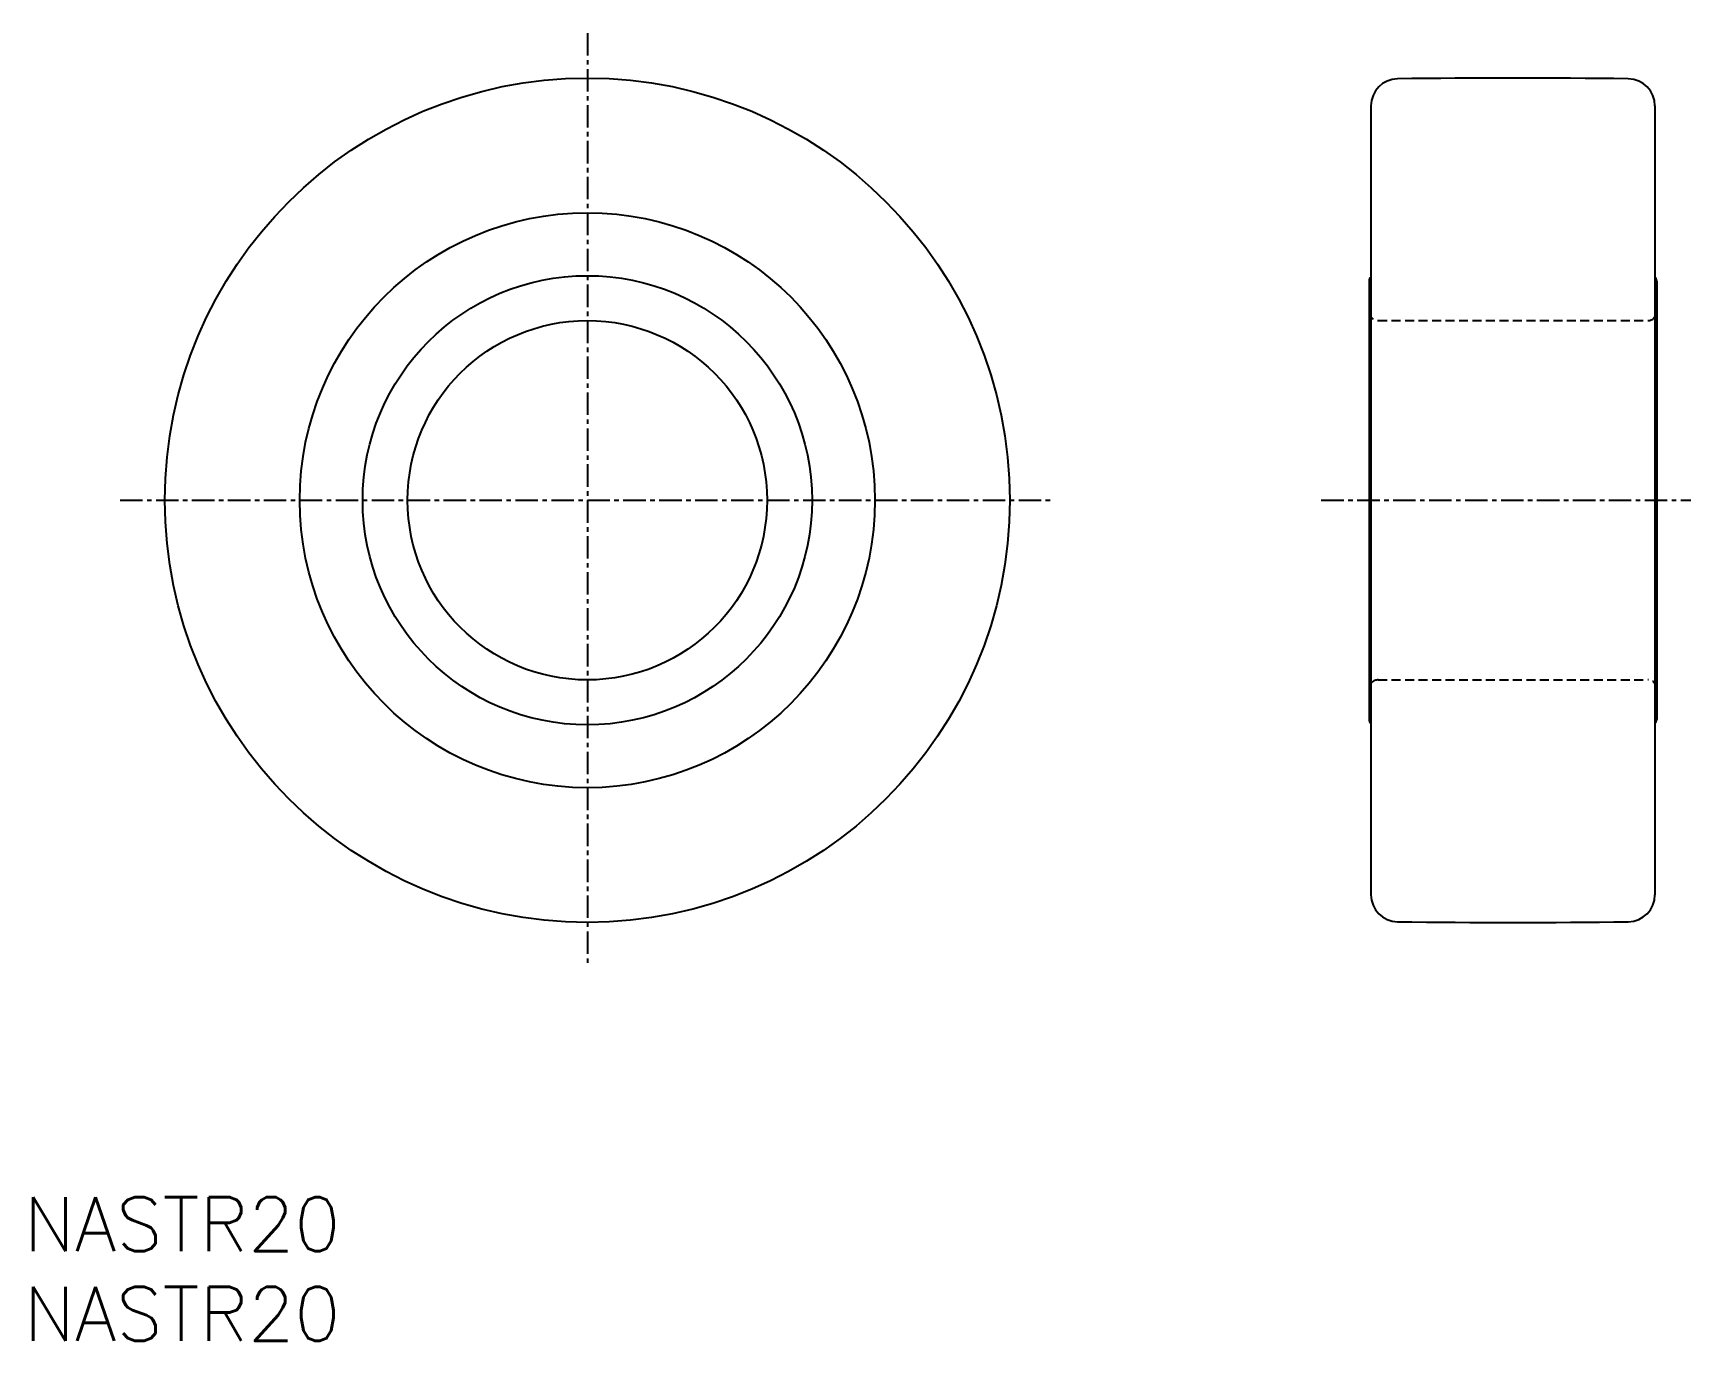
# Model space of a CAD drawing. Extents: x 45.3 to 137.5, y 37.3 to 110.1.
import ezdxf
from ezdxf.enums import TextEntityAlignment as Align

# ---------------------------------------------------------------- set-up
doc = ezdxf.new("R2010")
doc.units = 0
doc.linetypes.add('CENTER', pattern=[2, 1.25, -0.25, 0.25, -0.25])
doc.linetypes.add('DASHED', pattern=[0.75, 0.5, -0.25])
doc.layers.get('0').update_dxf_attribs({"linetype": 'CONTINUOUS'})
doc.layers.add('CENTER', color=1, linetype='CENTER')
doc.styles.get("Standard").update_dxf_attribs({"font": 'txt.shx', "bigfont": 'extfont.shx'})

msp = doc.modelspace()

# ---------------------------------------------------------------- linework, layer by layer
at = {"color": 7, "linetype": 'CONTINUOUS'}
for p, q in [((119.731, 106.043), (119.731, 62.125)), ((135.531, 106.043), (135.531, 62.125)), ((119.631, 96.284), (119.631, 71.884)), ((135.631, 96.284), (135.631, 71.884))]:
    msp.add_line(p, q, dxfattribs=at)
at = {"color": 3, "linetype": 'DASHED'}
for p, q in [((120.131, 94.084), (135.131, 94.084)), ((120.131, 74.084), (135.131, 74.084))]:
    msp.add_line(p, q, dxfattribs=at)
at = {"color": 7, "linetype": 'CONTINUOUS'}
for radius in [23.5, 16, 12.5, 10]:
    msp.add_circle((76.131, 84.084), radius, dxfattribs=at)
for centre, radius, start, end in [((121.231, 106.043), 1.5, 90.73561, 180.00001), ((127.631, -392.416), 500, 89.26438, 90.73561), ((134.031, 106.043), 1.5, 0, 89.26438), ((119.931, 96.284), 0.3, 131.80954, 179.99996), ((135.331, 96.284), 0.3, 0, 48.19046), ((119.931, 71.884), 0.3, 179.99996, 228.19045), ((135.331, 71.884), 0.3, 311.80954, 0), ((121.231, 62.125), 1.5, 180.00001, 269.26439), ((134.031, 62.125), 1.5, 270.73562, 0), ((127.631, 560.584), 500, 269.26439, 270.73562)]:
    msp.add_arc(centre, radius, start, end, dxfattribs=at)
at = {"color": 3, "linetype": 'DASHED'}
for centre, start, end in [((120.131, 94.584), 179.99999, 270), ((135.131, 94.584), 270, 0), ((120.131, 73.584), 90, 180.00001), ((135.131, 73.584), 0, 90)]:
    msp.add_arc(centre, 0.5, start, end, dxfattribs=at)
at = {"layer": 'CENTER', "color": 1, "linetype": 'CENTER'}
for p, q in [((76.131, 110.084), (76.131, 58.084)), ((50.131, 84.084), (102.131, 84.084)), ((116.968, 84.084), (137.53, 84.084))]:
    msp.add_line(p, q, dxfattribs=at)

# ---------------------------------------------------------------- texts
at = {"color": 7, "linetype": 'CONTINUOUS'}
for p in [(44.782, 43.795), (44.782, 38.795)]:
    msp.add_text('NASTR20', height=3, dxfattribs=at).set_placement(p, align=Align.MIDDLE_LEFT)

doc.saveas('drawing.dxf')
